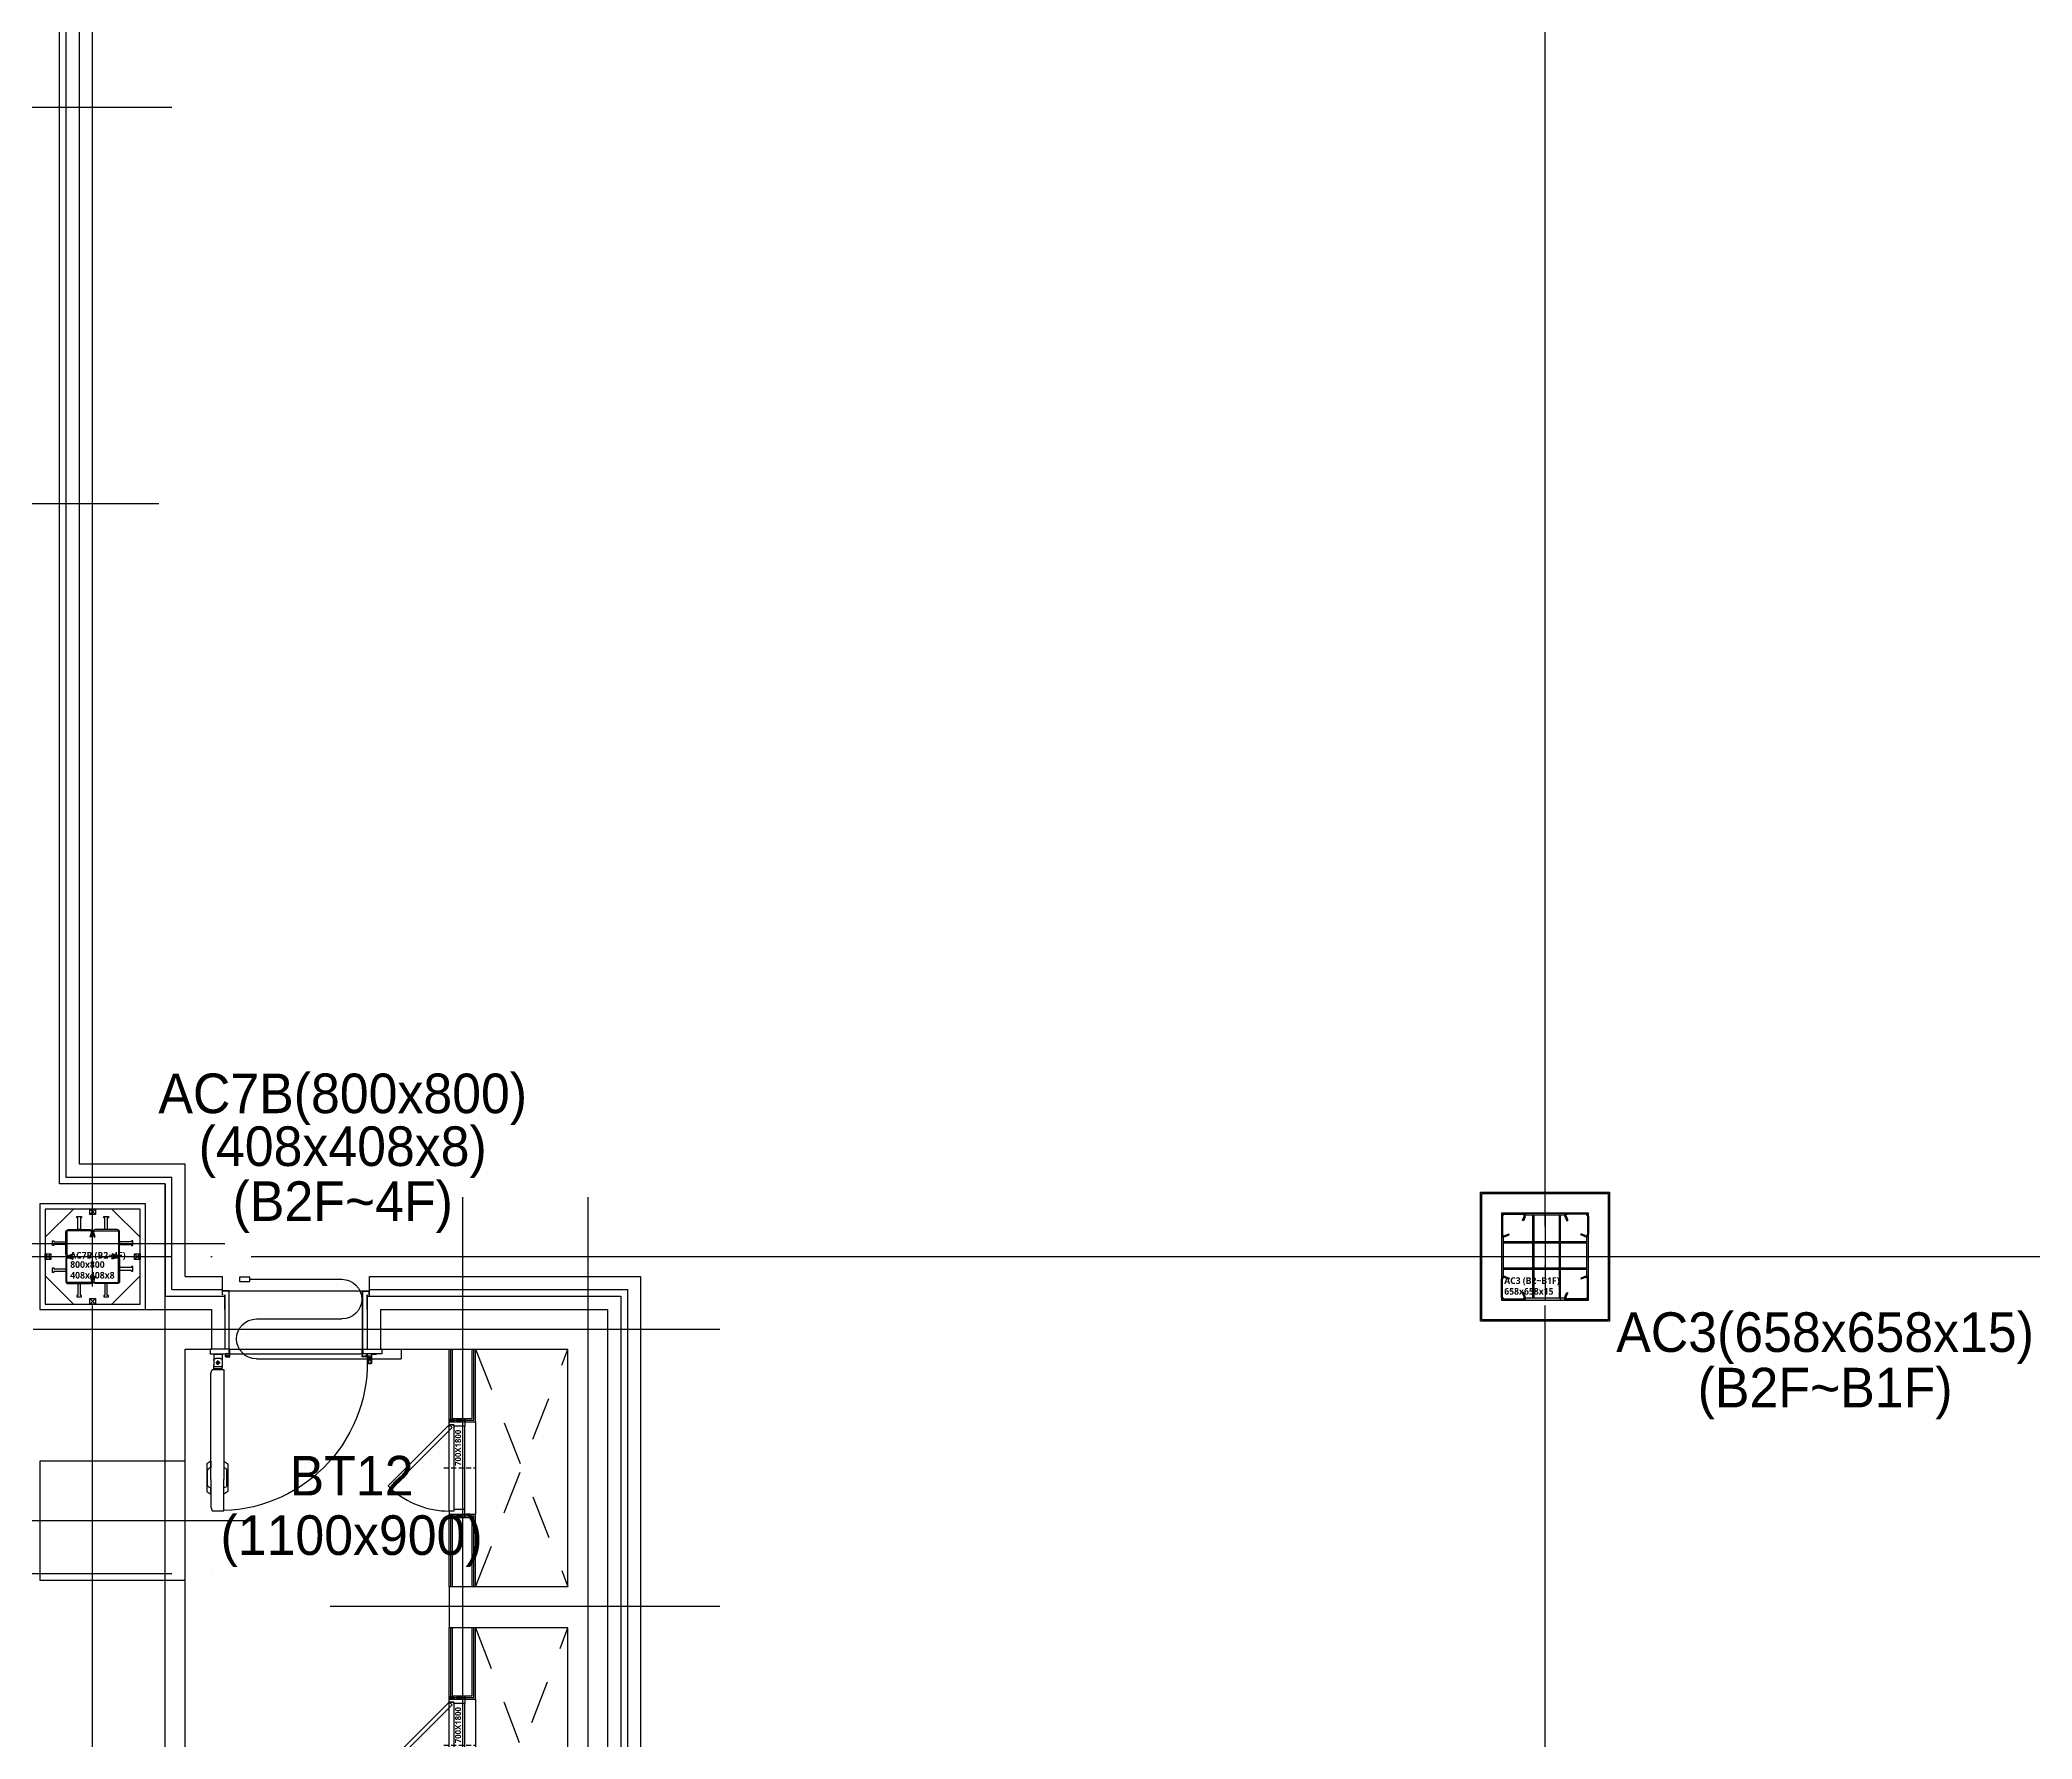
# Model space of a CAD drawing. Header units: millimetres. Extents: x -47382 to 204618, y -51045 to 127155.
# Drawn here: x 35600 to 50689, y 14717 to 27584 of the extents above; entities that cross this region are included whole.
import ezdxf
from ezdxf.enums import TextEntityAlignment as Align

# ---------------------------------------------------------------- set-up
doc = ezdxf.new("R2010")
doc.units = ezdxf.units.MM
doc.header["$LTSCALE"] = 300
doc.header["$MEASUREMENT"] = 0
for name, pattern in [('CEN', [62, 60, -1, 0, -1]), ('HID', [2, 1.1, -0.9]), ('HIDDEN2', [0.1875, 0.125, -0.0625])]:
    doc.linetypes.add(name, pattern=pattern)
doc.layers.get('0').update_dxf_attribs({"linetype": 'CONTINUOUS'})
doc.layers.get('Defpoints').update_dxf_attribs({"color": 153, "linetype": 'CONTINUOUS'})
doc.layers.add('A-ANNO-NPLT', color=129, linetype='CONTINUOUS', plot=False)
doc.layers.add('Defpoint', color=161, linetype='CONTINUOUS', plot=False)
for name, color, linetype in [('A-CEN', 1, 'CEN'), ('A-DOOR', 4, 'CONTINUOUS'), ('A-DOOR-JAMB', 4, 'CONTINUOUS'), ('A-DOOR-SILL', 8, 'CONTINUOUS'), ('A-DOOR-SWING', 8, 'CONTINUOUS'), ('A-FLOR-FLIN-TYP2', 8, 'CONTINUOUS'), ('A-FLOR-STRA-ETC', 7, 'CONTINUOUS'), ('A-FLOR-STRA-MAIN', 4, 'CONTINUOUS'), ('A-FLOR-STRA-SUB', 9, 'CONTINUOUS'), ('A-PS-HID', 5, 'HID'), ('A-ST-AXIS-CEN', 252, 'CEN'), ('A-ST-COL', 2, 'CONTINUOUS'), ('A-ST-CONC', 2, 'CONTINUOUS'), ('A-WALL-DRY1', 7, 'CONTINUOUS'), ('Bound', 9, 'CONTINUOUS'), ('갈바륨 V-115', 141, 'CONTINUOUS'), ('갈바륨 W-140', 71, 'CONTINUOUS'), ('방열도어', 75, 'CONTINUOUS'), ('저온단열', 160, 'CONTINUOUS'), ('충돌방지대 IN', 4, 'CONTINUOUS')]:
    doc.layers.add(name, color=color, linetype=linetype)
doc.layers.add('보조근', color=7, linetype='CONTINUOUS', lineweight=0)
doc.styles.add('SH_대대리576', font='NanumGothicBold.ttf')
doc.styles.add('SHP-나눔bo', font='')
doc.styles.add('돋움', font='')
doc.styles.get('SHP-나눔bo').set_extended_font_data('NanumGothic', bold=True)
doc.styles.get('돋움').set_extended_font_data('Dotum')

# ---------------------------------------------------------------- blocks, each defined once
blk = doc.blocks.new('방열3')
at = {"layer": '방열도어', "ltscale": 0.5}
for p, q in [((1864399, 896933), (1863701, 896933)), ((1863493, 896815, 0), (1863493, 896845, 0)), ((1863544, 896845, 0), (1863493, 896845, 0)), ((1863498, 896815, 0), (1863493, 896815, 0)), ((1863543, 896844, 0), (1863494, 896844, 0)), ((1863494, 896816, 0), (1863494, 896844, 0)), ((1863498, 896816, 0), (1863494, 896816, 0)), ((1863498, 896815, 0), (1863498, 896816, 0)), ((1863509, 896815, 0), (1863509, 896405, 0)), ((1863543, 896380, 0), (1863543, 896844, 0)), ((1863544, 896380, 0), (1863544, 896845, 0)), ((1864554, 896845, 0), (1863544, 896845, 0)), ((1864554, 896380, 0), (1864554, 896845, 0)), ((1864554, 896845, 0), (1864605, 896845, 0)), ((1864555, 896380, 0), (1864555, 896844, 0)), ((1864555, 896844, 0), (1864605, 896844, 0)), ((1864589, 896815, 0), (1864589, 896405, 0)), ((1864601, 896816, 0), (1864605, 896816, 0)), ((1864601, 896815, 0), (1864601, 896816, 0)), ((1864601, 896815, 0), (1864605, 896815, 0)), ((1864605, 896815, 0), (1864605, 896845, 0)), ((1864605, 896816, 0), (1864605, 896844, 0)), ((1864349, 896633), (1863701, 896633)), ((1863253, 896405, 0), (1863253, 896331, 0)), ((1864349, 896331), (1863253, 896331)), ((1863399, 896404, 0), (1863399, 896372, 0)), ((1863542, 896405, 0), (1863400, 896405, 0)), ((1863402, 896369, 0), (1863474, 896369, 0)), ((1863439, 896366, 0), (1863439, 896369, 0)), ((1863439, 896369, 0), (1863472, 896369, 0)), ((1863472, 896366, 0), (1863439, 896366, 0)), ((1863467, 896366, 0), (1863443, 896366, 0)), ((1863474, 896369, 0), (1863515, 896369, 0)), ((1863474, 896301, 0), (1863474, 896364, 0)), ((1863477, 896364, 0), (1863477, 896301, 0)), ((1863477, 896351, 0), (1863502, 896351, 0)), ((1863477, 896298, 0), (1863477, 896351, 0)), ((1863480, 896301, 0), (1863480, 896351, 0)), ((1863481, 896339, 0), (1863480, 896338, 0)), ((1863480, 896338, 0), (1863480, 896325, 0)), ((1863480, 896325, 0), (1863481, 896324, 0)), ((1863481, 896339, 0), (1863503, 896339, 0)), ((1863503, 896324, 0), (1863481, 896324, 0)), ((1863499, 896351, 0), (1863499, 896301, 0)), ((1863502, 896351, 0), (1863502, 896298, 0)), ((1863505, 896346, 0), (1863509, 896346, 0)), ((1863505, 896341, 0), (1863505, 896346, 0)), ((1863505, 896306, 0), (1863505, 896322, 0)), ((1863509, 896346, 0), (1863509, 896306, 0)), ((1863514, 896346, 0), (1863514, 896355, 0)), ((1863514, 896346, 0), (1863517, 896346, 0)), ((1863522, 896371, 0), (1863515, 896369, 0)), ((1863516, 896349, 0), (1863516, 896355, 0)), ((1863516, 896355, 0), (1863519, 896355, 0)), ((1863516, 896349, 0), (1863524, 896349, 0)), ((1863517, 896347, 0), (1863546, 896347, 0)), ((1863517, 896346, 0), (1863517, 896347, 0)), ((1863523, 896370, 0), (1863519, 896369, 0)), ((1863519, 896368, 0), (1863519, 896369, 0)), ((1863519, 896368, 0), (1863524, 896368, 0)), ((1863522, 896371, 0), (1863523, 896370, 0)), ((1863524, 896368, 0), (1863524, 896368, 0)), ((1863524, 896368, 0), (1863525, 896368, 0)), ((1863524, 896354, 0), (1863525, 896354, 0)), ((1863524, 896349, 0), (1863524, 896354, 0)), ((1863525, 896368, 0), (1863526, 896368, 0)), ((1863525, 896349, 0), (1863525, 896354, 0)), ((1863525, 896349, 0), (1863531, 896349, 0)), ((1863526, 896368, 0), (1863527, 896368, 0)), ((1863527, 896368, 0), (1863527, 896368, 0)), ((1863527, 896368, 0), (1863528, 896368, 0)), ((1863528, 896368, 0), (1863529, 896368, 0)), ((1863529, 896368, 0), (1863530, 896368, 0)), ((1863530, 896368, 0), (1863530, 896368, 0)), ((1863530, 896368, 0), (1863531, 896368, 0)), ((1863531, 896368, 0), (1863532, 896368, 0)), ((1863532, 896348, 0), (1863531, 896349, 0)), ((1863532, 896368, 0), (1863533, 896368, 0)), ((1863532, 896349, 0), (1863539, 896349, 0)), ((1863532, 896348, 0), (1863532, 896349, 0)), ((1863533, 896368, 0), (1863533, 896368, 0)), ((1863533, 896368, 0), (1863534, 896368, 0)), ((1863534, 896368, 0), (1863535, 896368, 0)), ((1863535, 896368, 0), (1863536, 896368, 0)), ((1863536, 896368, 0), (1863536, 896368, 0)), ((1863536, 896368, 0), (1863537, 896368, 0)), ((1863537, 896368, 0), (1863538, 896368, 0)), ((1863538, 896368, 0), (1863539, 896368, 0)), ((1863539, 896368, 0), (1863539, 896368, 0)), ((1863539, 896368, 0), (1863540, 896368, 0)), ((1863539, 896349, 0), (1863539, 896354, 0)), ((1863540, 896354, 0), (1863539, 896354, 0)), ((1863540, 896368, 0), (1863541, 896368, 0)), ((1863540, 896349, 0), (1863540, 896354, 0)), ((1863540, 896349, 0), (1863547, 896349, 0)), ((1863541, 896368, 0), (1863542, 896368, 0)), ((1863542, 896368, 0), (1863542, 896368, 0)), ((1863542, 896368, 0), (1863543, 896368, 0)), ((1863543, 896404, 0), (1863543, 896376, 0)), ((1863544, 896380, 0), (1863543, 896380, 0)), ((1863543, 896368, 0), (1863544, 896368, 0)), ((1864554, 896405, 0), (1863544, 896405, 0)), ((1863544, 896375, 0), (1863545, 896375, 0)), ((1864554, 896369, 0), (1863544, 896369, 0)), ((1863544, 896368, 0), (1863545, 896368, 0)), ((1863547, 896355, 0), (1863544, 896355, 0)), ((1863545, 896368, 0), (1863546, 896368, 0)), ((1863546, 896376, 0), (1863546, 896405, 0)), ((1863549, 896405, 0), (1863546, 896405, 0)), ((1863546, 896346, 0), (1863546, 896347, 0)), ((1863546, 896346, 0), (1863549, 896346, 0)), ((1863547, 896349, 0), (1863547, 896355, 0)), ((1863549, 896397, 0), (1863549, 896405, 0)), ((1863549, 896371, 0), (1863549, 896397, 0)), ((1863549, 896346, 0), (1863549, 896355, 0)), ((1864549, 896405, 0), (1864552, 896405, 0)), ((1864549, 896397, 0), (1864549, 896405, 0)), ((1864549, 896371, 0), (1864549, 896397, 0)), ((1864549, 896346, 0), (1864549, 896355, 0)), ((1864552, 896346, 0), (1864549, 896346, 0)), ((1864551, 896349, 0), (1864551, 896355, 0)), ((1864551, 896355, 0), (1864554, 896355, 0)), ((1864559, 896349, 0), (1864551, 896349, 0)), ((1864552, 896376, 0), (1864552, 896405, 0)), ((1864554, 896368, 0), (1864552, 896368, 0)), ((1864581, 896347, 0), (1864552, 896347, 0)), ((1864552, 896346, 0), (1864552, 896347, 0)), ((1864554, 896375, 0), (1864553, 896375, 0)), ((1864554, 896380, 0), (1864555, 896380, 0)), ((1864555, 896368, 0), (1864554, 896368, 0)), ((1864554, 896368, 0), (1864554, 896368, 0)), ((1864555, 896404, 0), (1864555, 896376, 0)), ((1864556, 896368, 0), (1864555, 896368, 0)), ((1864556, 896405, 0), (1864698, 896405, 0)), ((1864557, 896368, 0), (1864556, 896368, 0)), ((1864577, 896355, 0), (1864556, 896355, 0)), ((1864576, 896371, 0), (1864557, 896371, 0)), ((1864558, 896368, 0), (1864557, 896368, 0)), ((1864557, 896368, 0), (1864557, 896368, 0)), ((1864559, 896368, 0), (1864558, 896368, 0)), ((1864560, 896368, 0), (1864559, 896368, 0)), ((1864559, 896354, 0), (1864560, 896354, 0)), ((1864559, 896349, 0), (1864559, 896354, 0)), ((1864561, 896368, 0), (1864560, 896368, 0)), ((1864560, 896368, 0), (1864560, 896368, 0)), ((1864560, 896349, 0), (1864560, 896354, 0)), ((1864566, 896349, 0), (1864560, 896349, 0)), ((1864562, 896368, 0), (1864561, 896368, 0)), ((1864563, 896368, 0), (1864562, 896368, 0)), ((1864564, 896368, 0), (1864563, 896368, 0)), ((1864563, 896368, 0), (1864563, 896368, 0)), ((1864565, 896368, 0), (1864564, 896368, 0)), ((1864566, 896368, 0), (1864565, 896368, 0)), ((1864567, 896368, 0), (1864566, 896368, 0)), ((1864566, 896368, 0), (1864566, 896368, 0)), ((1864567, 896348, 0), (1864566, 896349, 0)), ((1864568, 896368, 0), (1864567, 896368, 0)), ((1864567, 896348, 0), (1864567, 896349, 0)), ((1864574, 896349, 0), (1864567, 896349, 0)), ((1864569, 896368, 0), (1864568, 896368, 0)), ((1864570, 896368, 0), (1864569, 896368, 0)), ((1864569, 896368, 0), (1864569, 896368, 0)), ((1864571, 896368, 0), (1864570, 896368, 0)), ((1864572, 896368, 0), (1864571, 896368, 0)), ((1864573, 896368, 0), (1864572, 896368, 0)), ((1864572, 896368, 0), (1864572, 896368, 0)), ((1864574, 896368, 0), (1864573, 896368, 0)), ((1864575, 896368, 0), (1864574, 896368, 0)), ((1864574, 896349, 0), (1864574, 896354, 0)), ((1864575, 896354, 0), (1864574, 896354, 0)), ((1864579, 896368, 0), (1864575, 896368, 0)), ((1864575, 896349, 0), (1864575, 896354, 0)), ((1864582, 896349, 0), (1864575, 896349, 0)), ((1864576, 896371, 0), (1864584, 896369, 0)), ((1864576, 896371, 0), (1864576, 896370, 0)), ((1864576, 896370, 0), (1864579, 896369, 0)), ((1864579, 896368, 0), (1864579, 896369, 0)), ((1864582, 896355, 0), (1864579, 896355, 0)), ((1864581, 896346, 0), (1864581, 896347, 0)), ((1864584, 896346, 0), (1864581, 896346, 0)), ((1864582, 896349, 0), (1864582, 896355, 0)), ((1864624, 896369, 0), (1864584, 896369, 0)), ((1864584, 896346, 0), (1864584, 896355, 0)), ((1864607, 896369, 0), (1864607, 896285, 0)), ((1864672, 896369, 0), (1864607, 896369, 0)), ((1864672, 896365, 0), (1864607, 896365, 0)), ((1864607, 896319, 0), (1864607, 896269, 0)), ((1864622, 896334, 0), (1864657, 896334, 0)), ((1864696, 896369, 0), (1864624, 896369, 0)), ((1864640, 896286, 0), (1864640, 896317, 0)), ((1864672, 896369, 0), (1864672, 896284, 0)), ((1864672, 896319, 0), (1864672, 896284, 0)), ((1864699, 896404, 0), (1864699, 896372, 0)), ((1863477, 896301, 0), (1863474, 896301, 0)), ((1863500, 896296, 0), (1863479, 896296, 0)), ((1863497, 896299, 0), (1863482, 896299, 0)), ((1863509, 896306, 0), (1863505, 896306, 0)), ((1864607, 896251, 0), (1864607, 896269, 0)), ((1864607, 896255, 0), (1864672, 896255, 0)), ((1864607, 896251, 0), (1864672, 896251, 0)), ((1864622, 896270, 0), (1864657, 896270, 0)), ((1864624, 896301, 0), (1864655, 896301, 0)), ((1864672, 896251, 0), (1864672, 896284, 0)), ((1864595, 895556, 0), (1864565, 895536, 0)), ((1864595, 895556, 0), (1864595, 895506, 0)), ((1864695, 895556, 0), (1864695, 895506, 0)), ((1864695, 895556, 0), (1864725, 895536, 0)), ((1864565, 895536, 0), (1864565, 895326, 0)), ((1864572, 895372, 0), (1864572, 895489, 0)), ((1864718, 895372, 0), (1864718, 895489, 0)), ((1864725, 895536, 0), (1864725, 895326, 0)), ((1864565, 895326, 0), (1864595, 895306, 0)), ((1864595, 895306, 0), (1864595, 895355, 0)), ((1864695, 895306, 0), (1864695, 895355, 0)), ((1864725, 895326, 0), (1864695, 895306, 0))]:
    blk.add_line(p, q, dxfattribs=at)
at = {"layer": '방열도어', "ltscale": 0.5, "elevation": 0}
blk.add_lwpolyline([(1864399, 896917), (1864399, 896950), (1864478, 896950), (1864478, 896917)], close=True, dxfattribs=at)
for points in [[(1864695, 895417), (1864695, 896221), (1864685, 896251), (1864595, 896251), (1864595, 895417)], [(1864695, 895417), (1864695, 895211), (1864685, 895181), (1864595, 895181), (1864595, 895417)]]:
    blk.add_lwpolyline(points, dxfattribs=at)
at = {"layer": '방열도어', "ltscale": 0.5}
for radius in [11, 5]:
    blk.add_circle((1864640, 896301, 0), radius, dxfattribs=at)
for centre, radius, start, end in [((1863701, 896783), 150, 90, 270), ((1864348, 896482), 151, 270.4551, 89.5449), ((1863400, 896404, 0), 1, 90, 180), ((1863402, 896372, 0), 3, 180, 270), ((1863472, 896364, 0), 5, 0, 90), ((1863472, 896364, 0), 2, 0, 90), ((1863474, 896369, 0), 0.3, 0, 180), ((1863503, 896341, 0), 2, 270, 0), ((1863503, 896322, 0), 2, 0, 90), ((1864631, 896303, 0), 1122, 176.6024, 268.1461), ((1863517, 896355, 0), 2.75, 16.8109, 180), ((1863519, 896356, 0), 0.423, 270, 16.8109), ((1863542, 896404, 0), 1, 0, 90), ((1863544, 896376, 0), 1, 180, 270), ((1863546, 896355, 0), 2.75, 0, 163.1891), ((1863544, 896356, 0), 0.423, 163.1891, 270), ((1863545, 896376, 0), 1, 270, 0), ((1863546, 896371, 0), 3, 270, 0), ((1863549, 896397, 0), 0.3, 90, 270), ((1864549, 896397, 0), 0.3, 270, 90), ((1864552, 896371, 0), 3, 180, 270), ((1864552, 896355, 0), 2.75, 16.8109, 180), ((1864553, 896376, 0), 1, 180, 270), ((1864562, 896362, 0), 10.1, 117.4061, 222.4039), ((1864555, 896353, 0), 2.5, 100.9036, 53.1301), ((1864554, 896376, 0), 1, 270, 0), ((1864554, 896356, 0), 0.423, 270, 16.8109), ((1864556, 896404, 0), 1, 90, 180), ((1864571, 896362, 0), 10.1, 317.5961, 62.5939), ((1864578, 896353, 0), 2.5, 126.8699, 79.0964), ((1864581, 896355, 0), 2.75, 0, 163.1891), ((1864579, 896356, 0), 0.423, 163.1891, 270), ((1864622, 896319, 0), 15, 90, 180), ((1864657, 896319, 0), 15, 0, 90), ((1864696, 896372, 0), 3, 270, 0), ((1864698, 896404, 0), 1, 0, 90), ((1863479, 896298, 0), 2, 180, 270), ((1863479, 896298, 0), 2, 180, 270), ((1863482, 896301, 0), 2, 180, 270), ((1863497, 896301, 0), 2, 270, 0), ((1863500, 896298, 0), 2, 270, 0), ((1864622, 896285, 0), 15, 180, 270), ((1864657, 896285, 0), 15, 270, 0), ((1864593, 895484, 0), 21.5, 85.0604, 168.2149), ((1864697, 895484, 0), 21.5, 11.7851, 94.9396), ((1864593, 895377, 0), 21.5, 191.7851, 274.9396), ((1864697, 895377, 0), 21.5, 265.0604, 348.2149)]:
    blk.add_arc(centre, radius, start, end, dxfattribs=at)
blk = doc.blocks.new('XR-평면도$0$8F-PLAN$0$arrow2')
at = {"color": 8}
blk.add_lwpolyline([(-0.002, 0.87), (0.738, 0), (-0.002, -0.87), (0.15, -1), (1, 0), (0.15, 1)], close=True, dxfattribs=at)
for points in [[(-0.002, 0.87), (0.15, 1), (0.738, 0), (1, 0)], [(0.738, 0), (1, 0), (-0.002, -0.87), (0.15, -1)]]:
    blk.add_solid(points, dxfattribs=at)
blk = doc.blocks.new('A$C0e376f74')
at = {"layer": 'A-ANNO-NPLT', "linetype": 'HIDDEN2'}
for p, q in [((525, 230), (525, -80)), ((-20, 140), (-20, 10)), ((0, 140), (-20, 140)), ((0, 120), (-20, 120)), ((0, 30), (-20, 30)), ((0, 10), (-20, 10)), ((-10, 140), (-10, 10)), ((0, 140), (0, 10)), ((1100, 140), (1120, 140)), ((1100, 140), (1100, 10)), ((1100, 120), (1120, 120)), ((1100, 30), (1120, 30)), ((1100, 10), (1120, 10)), ((1110, 140), (1110, 10)), ((1120, 140), (1120, 10))]:
    blk.add_line(p, q, dxfattribs=at)
at = {"layer": 'A-ANNO-NPLT', "linetype": 'ByBlock'}
blk.add_lwpolyline([(1067, 102), (33, 102), (33, 147), (1067, 147)], close=True, dxfattribs=at)
at = {"layer": 'A-DOOR', "linetype": 'ByBlock'}
blk.add_lwpolyline([(1067, 1181), (1067, 147), (1022, 147), (1022, 1181)], close=True, dxfattribs=at)
at = {"layer": 'A-DOOR-JAMB'}
for points in [[(0, 20), (0, 0), (30, 0), (30, 50), (45, 50), (45, 100), (30, 100), (30, 150), (0, 150), (0, 130)], [(1100, 20), (1100, 0), (1070, 0), (1070, 50), (1055, 50), (1055, 100), (1070, 100), (1070, 150), (1100, 150), (1100, 130)]]:
    blk.add_lwpolyline(points, dxfattribs=at)
at = {"layer": 'A-DOOR-SILL'}
for p, q in [((30, 150), (1070, 150)), ((1070, 0), (30, 0))]:
    blk.add_line(p, q, dxfattribs=at)
at = {"layer": 'A-DOOR-SWING'}
blk.add_arc((1107, 109), 1075, 94.5299, 177.8035, dxfattribs=at)
at = {"layer": 'A-ANNO-NPLT', "linetype": 'ByBlock', "style": 'SHP-나눔bo'}
blk.add_text('1100 X 2200', height=60, dxfattribs=at).set_placement((781, 16), align=Align.CENTER)
blk = doc.blocks.new('A$Ce0defec1')
at = {"layer": 'A-ANNO-NPLT', "linetype": 'HIDDEN2'}
for p, q in [((-120, 720), (-120, 700)), ((-120, 720), (0, 720)), ((-120, 710), (0, 710)), ((-120, 700), (0, 700)), ((-110, 720), (-110, 700)), ((-20, 720), (-20, 700)), ((0, 720), (0, 700)), ((-160, 350), (78, 350)), ((-120, 0), (-120, -20)), ((-120, 0), (0, 0)), ((-110, 0), (-110, -20)), ((-20, 0), (-20, -20)), ((0, 0), (0, -20)), ((-120, -10), (0, -10)), ((-120, -20), (0, -20))]:
    blk.add_line(p, q, dxfattribs=at)
at = {"layer": 'A-ANNO-NPLT', "linetype": 'ByBlock'}
blk.add_lwpolyline([(-120, 677), (-85, 677), (-85, 23), (-120, 23)], close=True, dxfattribs=at)
at = {"layer": 'A-DOOR', "linetype": 'ByBlock'}
for p, q in [((-582, 215), (-120, 677)), ((-561, 192), (-98, 655)), ((-120, 677), (-120, 700)), ((-120, 700), (0, 700)), ((-120, 677), (-98, 655)), ((-85, 677), (-120, 677)), ((-85, 665), (-85, 677)), ((0, 665), (-85, 665)), ((0, 700), (0, 665))]:
    blk.add_line(p, q, dxfattribs=at)
blk.add_lwpolyline([(-582, 215), (-561, 192)], dxfattribs=at)
at = {"layer": 'A-DOOR-JAMB'}
for p, q in [((-85, 23), (-120, 23)), ((-120, 23), (-120, 0)), ((-110, 0), (0, 0)), ((-85, 35), (-85, 23)), ((0, 35), (-85, 35)), ((0, 0), (0, 35))]:
    blk.add_line(p, q, dxfattribs=at)
at = {"layer": 'A-DOOR-SILL'}
blk.add_line((0, 18), (0, 665), dxfattribs=at)
at = {"layer": 'A-DOOR-SWING'}
blk.add_arc((-117, 691), 668, 228.3916, 269.7655, dxfattribs=at)
at = {"layer": 'A-ANNO-NPLT', "linetype": 'ByBlock', "style": 'SHP-나눔bo'}
blk.add_text('700X1800', height=45, rotation=90, dxfattribs=at).set_placement((-30, 502), align=Align.CENTER)
blk = doc.blocks.new('-26')
at = {"layer": 'A-CEN'}
for p, q in [((150, -850), (150, 11550)), ((2400, 11550), (2400, 5400)), ((3350, 11550), (3350, -850)), ((-850, 10550), (4350, 10550)), ((4350, 8450), (1400, 8450)), ((-850, 6350), (4350, 6350)), ((4350, 150), (-850, 150))]:
    blk.add_line(p, q, dxfattribs=at)
at = {"layer": 'A-FLOR-FLIN-TYP2'}
for p, q in [((2500, 9850), (2500, 9150)), ((2500, 7750), (2500, 7050))]:
    blk.add_line(p, q, dxfattribs=at)
at = {"layer": 'A-FLOR-STRA-ETC'}
blk.add_line((950, 4650), (950, 2760), dxfattribs=at)
at = {"layer": 'A-FLOR-STRA-ETC', "const_width": 75}
blk.add_lwpolyline([(950, 4688, -1), (950, 4613, -1)], format="xyb", close=True, dxfattribs=at)
at = {"layer": 'A-FLOR-STRA-ETC'}
blk.add_lwpolyline([(1968, 2760), (1029, 2502), (975, 2719), (975, 2261), (922, 2475), (82, 2218)], dxfattribs=at)
at = {"layer": 'A-FLOR-STRA-MAIN'}
for p, q in [((300, 4650), (1600, 4650)), ((1650, 4650), (1700, 4650)), ((300, 4380), (1600, 4380)), ((1650, 4380), (1700, 4380)), ((300, 4110), (1600, 4110)), ((1650, 4110), (1700, 4110)), ((300, 3840), (1600, 3840)), ((1650, 3840), (1700, 3840)), ((300, 3570), (1600, 3570)), ((1650, 3570), (1700, 3570)), ((300, 3300), (1600, 3300)), ((1650, 3300), (1700, 3300)), ((300, 3030), (1600, 3030)), ((1650, 3030), (1700, 3030)), ((300, 2760), (1600, 2760)), ((1650, 2760), (1700, 2760)), ((300, 2490), (975, 2490))]:
    blk.add_line(p, q, dxfattribs=at)
blk.add_lwpolyline([(1700, 4650), (1700, 2687)], dxfattribs=at)
at = {"layer": 'A-FLOR-STRA-SUB'}
blk.add_line((1650, 2673), (1650, 4750), dxfattribs=at)
blk.add_lwpolyline([(1600, 2659), (1600, 4750), (1650, 4750)], dxfattribs=at)
at = {"layer": 'A-FLOR-STRA-SUB', "color": 250}
for points in [[(400, 4650), (400, 4620), (1500, 4620), (1500, 4650)], [(400, 4380), (400, 4350), (1500, 4350), (1500, 4380)], [(400, 4110), (400, 4080), (1500, 4080), (1500, 4110)], [(400, 3840), (400, 3810), (1500, 3810), (1500, 3840)], [(400, 3570), (400, 3540), (1500, 3540), (1500, 3570)], [(400, 3300), (400, 3270), (1500, 3270), (1500, 3300)], [(400, 3030), (400, 3000), (1500, 3000), (1500, 3030)], [(400, 2760), (400, 2730), (1500, 2730), (1500, 2760)], [(400, 2490), (400, 2460), (975, 2460)]]:
    blk.add_lwpolyline(points, dxfattribs=at)
at = {"layer": 'A-PS-HID'}
for p, q in [((2500, 10400), (3200, 8600)), ((2500, 8600), (3200, 10400)), ((2500, 6450), (3200, 8290)), ((2500, 8290), (3200, 6450))]:
    blk.add_line(p, q, dxfattribs=at)
at = {"layer": 'A-ST-CONC'}
for p, q in [((0, 10700), (500, 10700)), ((500, 10700), (500, 10400)), ((1780, 10700, 0), (3500, 10700)), ((1780, 10700, 0), (1780, 10400, 0)), ((3500, 10700), (3500, 300)), ((300, 10400), (500, 10400)), ((300, 9550), (300, 10400)), ((1780, 10400, 0), (3200, 10400)), ((3200, 8600), (3200, 10400)), ((300, 6450), (300, 8650)), ((3200, 8600), (2300, 8600)), ((2300, 8600), (2300, 8290)), ((3200, 8290), (2300, 8290)), ((3200, 6450), (3200, 8290)), ((300, 6450), (440, 6450)), ((440, 6450), (440, 6250)), ((440, 6450), (440, 6250)), ((1560, 6450), (3200, 6450)), ((1560, 6450), (1560, 6250)), ((300, 6250), (440, 6250)), ((1560, 6250), (3200, 6250)), ((3200, 6250), (3200, 300)), ((300, 300), (300, 5550)), ((300, 300), (3200, 300))]:
    blk.add_line(p, q, dxfattribs=at)
at = {"layer": 'A-WALL-DRY1'}
for p, q in [((2300, 9850), (2300, 10400)), ((2312, 9862), (2312, 10400)), ((2325, 9875), (2325, 10400)), ((2475, 9875), (2475, 10400)), ((2488, 9862), (2488, 10400)), ((2500, 9850), (2500, 10400)), ((2300, 9850), (2500, 9850)), ((2312, 9862), (2488, 9862)), ((2325, 9875), (2475, 9875)), ((2300, 8600), (2300, 9150)), ((2300, 9150), (2500, 9150)), ((2312, 8600), (2312, 9138)), ((2312, 9138), (2488, 9138)), ((2325, 8600), (2325, 9125)), ((2325, 9125), (2475, 9125)), ((2475, 8600), (2475, 9125)), ((2488, 8600), (2488, 9138)), ((2500, 8600), (2500, 9150)), ((2300, 7750), (2300, 8290)), ((2312, 7762), (2312, 8290)), ((2325, 7775), (2325, 8290)), ((2475, 7775), (2475, 8290)), ((2488, 7762), (2488, 8290)), ((2500, 7750), (2500, 8290)), ((2300, 7750), (2500, 7750)), ((2312, 7762), (2488, 7762)), ((2325, 7775), (2475, 7775)), ((2300, 6450), (2300, 7050)), ((2500, 6450), (2500, 7050))]:
    blk.add_line(p, q, dxfattribs=at)
for points in [[(2300, 7050), (2500, 7050)], [(2312, 6450), (2312, 7037), (2488, 7037), (2488, 6450)], [(2325, 6450), (2325, 7025), (2475, 7025), (2475, 6450)]]:
    blk.add_lwpolyline(points, dxfattribs=at)
at = {"layer": 'A-DOOR'}
for p in [(2420, 9150), (2420, 7050)]:
    blk.add_blockref('A$Ce0defec1', p, dxfattribs=at)
at = {"layer": 'A-DOOR', "rotation": 180}
blk.add_blockref('A$C0e376f74', (1550, 6400), dxfattribs=at)
at = {"layer": 'A-FLOR-STRA-ETC', "extrusion": (0, 0, -1), "xscale": -166.9148302599861, "yscale": 167.8920954242349, "zscale": -166.9148302599861, "rotation": 89.99998299062128}
blk.add_blockref('XR-평면도$0$8F-PLAN$0$arrow2', (-950, 2927), dxfattribs=at)
blk = doc.blocks.new('AC3(b2~b1f)')
for points in [[(179, 658), (479, 658), (479, 643), (179, 643)], [(0, 479), (0, 179), (15, 179), (15, 479)], [(658, 179), (658, 479), (643, 479), (643, 179)], [(179, 0), (479, 0), (479, 15), (179, 15)]]:
    blk.add_hatch(color=9).paths.add_polyline_path(points)
for p, q in [((235, 640), (235, 18)), ((244, 640), (244, 18)), ((435, 640), (435, 18)), ((444, 640), (444, 0)), ((18, 443), (640, 443)), ((18, 434), (640, 434)), ((18, 244), (640, 244)), ((18, 235), (640, 235))]:
    blk.add_line(p, q)
at = {"color": 8, "linetype": 'Continuous'}
for points in [[(179, 658), (479, 658), (479, 643), (179, 643)], [(0, 479), (0, 179), (15, 179), (15, 479)], [(658, 179), (658, 479), (643, 479), (643, 179)], [(179, 0), (479, 0), (479, 15), (179, 15)]]:
    blk.add_lwpolyline(points, close=True, dxfattribs=at)
at = {"layer": 'A-ST-COL'}
for p, q in [((0, 638), (0, 499)), ((8, 638), (8, 499)), ((20, 658), (159, 658)), ((20, 650), (159, 650)), ((170, 634), (157, 603)), ((178, 631), (165, 600)), ((480, 631), (493, 600)), ((488, 634), (501, 603)), ((638, 658), (499, 658)), ((638, 650), (499, 650)), ((650, 638), (650, 499)), ((658, 638), (658, 499)), ((24, 488), (55, 501)), ((27, 480), (58, 493)), ((58, 493), (55, 501)), ((165, 600), (157, 603)), ((493, 600), (501, 603)), ((600, 493), (603, 501)), ((631, 480), (600, 493)), ((634, 488), (603, 501)), ((0, 20), (0, 159)), ((8, 20), (8, 159)), ((24, 170), (55, 157)), ((27, 178), (58, 165)), ((58, 165), (55, 157)), ((631, 178), (600, 165)), ((600, 165), (603, 157)), ((634, 170), (603, 157)), ((650, 20), (650, 159)), ((658, 20), (658, 159)), ((20, 8), (159, 8)), ((20, 0), (159, 0)), ((165, 58), (157, 55)), ((170, 24), (157, 55)), ((178, 27), (165, 58)), ((480, 27), (493, 58)), ((488, 24), (501, 55)), ((493, 58), (501, 55)), ((638, 8), (499, 8)), ((638, 0), (499, 0))]:
    blk.add_line(p, q, dxfattribs=at)
for centre, radius, start, end in [((20, 638), 20, 90, 180), ((20, 638), 12, 90, 180), ((159, 638), 20, 340, 90), ((159, 638), 12, 340, 90), ((499, 638), 20, 90, 200), ((499, 638), 12, 90, 200), ((638, 638), 20, 0, 90), ((638, 638), 12, 0, 90), ((20, 499), 20, 180, 290), ((20, 499), 12, 180, 290), ((638, 499), 20, 250, 0), ((638, 499), 12, 250, 0), ((20, 159), 20, 70, 180), ((20, 159), 12, 70, 180), ((638, 159), 20, 0, 110), ((638, 159), 12, 0, 110), ((20, 20), 20, 180, 270), ((20, 20), 12, 180, 270), ((159, 20), 20, 270, 20), ((159, 20), 12, 270, 20), ((499, 20), 20, 160, 270), ((499, 20), 12, 160, 270), ((638, 20), 20, 270, 0), ((638, 20), 12, 270, 0)]:
    blk.add_arc(centre, radius, start, end, dxfattribs=at)
at = {"layer": 'Bound', "color": 9, "linetype": 'Continuous'}
for p, q in [((658, 658), (0, 658)), ((0, 658), (0, 0)), ((658, 0), (658, 658)), ((0, 0), (658, 0))]:
    blk.add_line(p, q, dxfattribs=at)
at = {"layer": 'Defpoint'}
for p, q in [((329, 658), (329, 0)), ((0, 329), (658, 329))]:
    blk.add_line(p, q, dxfattribs=at)
at = {"layer": 'Defpoint', "linetype": 'Continuous', "style": 'SH_대대리576'}
for s, p in [('AC3 (B2~B1F)', (20, 147)), ('658x658x15', (20, 66))]:
    blk.add_text(s, height=50, dxfattribs=at).set_placement(p, align=Align.MIDDLE_LEFT)
blk = doc.blocks.new('xbar')
at = {"layer": 'Defpoints'}
blk.add_lwpolyline([(-21, 21), (21, 21), (21, -21), (-21, -21)], close=True, dxfattribs=at)
at = {"layer": '보조근'}
for p, q in [((-21, -21), (21, 21)), ((-21, 21), (21, -21))]:
    blk.add_line(p, q, dxfattribs=at)
blk = doc.blocks.new('AC7B(b2~b1f)')
for points in [[(760, 760), (40, 760), (40, 40), (760, 40)], [(288, 694), (280, 694), (280, 704), (315, 704), (315, 694), (307, 694), (307, 604), (288, 604)], [(492, 694), (484, 694), (484, 704), (519, 704), (519, 694), (511, 694), (511, 604), (492, 604)], [(106, 492), (106, 484), (96, 484), (96, 520), (106, 520), (106, 512), (196, 512), (196, 492)], [(694, 492), (694, 484), (704, 484), (704, 520), (694, 520), (694, 512), (604, 512), (604, 492)], [(106, 288), (106, 280), (96, 280), (96, 316), (106, 316), (106, 308), (196, 308), (196, 288)], [(694, 298), (694, 290), (704, 290), (704, 325), (694, 325), (694, 317), (604, 317), (604, 298)], [(288, 106), (280, 106), (280, 96), (315, 96), (315, 106), (307, 106), (307, 196), (288, 196)], [(492, 106), (484, 106), (484, 96), (519, 96), (519, 106), (511, 106), (511, 196), (492, 196)]]:
    blk.add_lwpolyline(points, close=True)
for points in [[(254, 760), (40, 546)], [(546, 760), (760, 546)], [(254, 40), (40, 254)], [(546, 40), (760, 254)]]:
    blk.add_lwpolyline(points)
at = {"layer": 'A-ST-COL'}
blk.add_lwpolyline([(800, 800), (0, 800), (0, 0), (800, 0)], close=True, dxfattribs=at)
for points in [[(216, 596, 0.414214), (204, 584), (204, 420, 0.520567), (220, 409), (251, 420), (254, 413), (223, 401, -0.520567), (196, 420), (196, 584, -0.414214), (216, 604), (380, 604, -0.520567), (399, 577), (387, 546), (380, 549), (391, 580, 0.520567), (380, 596)], [(584, 596, -0.414214), (596, 584), (596, 420, -0.520567), (580, 409), (549, 420), (546, 413), (577, 401, 0.520567), (604, 420), (604, 584, 0.414214), (584, 604), (420, 604, 0.520567), (401, 577), (412, 546), (420, 549), (409, 580, -0.520567), (420, 596)], [(216, 204, -0.414214), (204, 216), (204, 380, -0.520567), (220, 391), (251, 380), (254, 387), (223, 399, 0.520567), (196, 380), (196, 216, 0.414214), (216, 196), (380, 196, 0.520567), (399, 223), (387, 254), (380, 251), (391, 220, -0.520567), (380, 204)], [(584, 204, 0.414214), (596, 216), (596, 380, 0.520567), (580, 391), (549, 380), (546, 387), (577, 399, -0.520567), (604, 380), (604, 216, -0.414214), (584, 196), (420, 196, -0.520567), (401, 223), (412, 254), (420, 251), (409, 220, 0.520567), (420, 204)]]:
    blk.add_lwpolyline(points, format="xyb", close=True, dxfattribs=at)
at = {"layer": 'Defpoint'}
for p, q in [((400, 174), (400, 626)), ((174, 400), (626, 400))]:
    blk.add_line(p, q, dxfattribs=at)
at = {"layer": '보조근', "rotation": 89.99999999999937}
for p in [(400, 739), (61, 400), (739, 400), (400, 61)]:
    blk.add_blockref('xbar', p, dxfattribs=at)
at = {"layer": 'Defpoint', "linetype": 'Continuous', "style": 'SH_대대리576'}
for s, p in [('AC7B (B2~4F)', (230, 410)), ('800x800', (230, 340)), ('408x408x8', (230, 259))]:
    blk.add_text(s, height=50, dxfattribs=at).set_placement(p, align=Align.MIDDLE_LEFT)
blk = doc.blocks.new('ACT 지하2층구조평면도')
at = {"layer": 'A-ST-COL'}
blk.add_lwpolyline([(82982, 67866), (82982, 66966), (84082, 66966), (84082, 67866)], close=True, dxfattribs=at)
for name, p in [('AC7B(b2~b1f)', (82982, 69016)), ('AC3(b2~b1f)', (94053, 69087))]:
    blk.add_blockref(name, p)

msp = doc.modelspace()

# ---------------------------------------------------------------- linework, layer by layer
at = {"layer": 'A-CEN'}
for p, q in [((36500, 24071), (27100, 24071)), ((19000, 18471), (37200, 18471)), ((37200, 16371), (34800, 16371)), ((0, 15971), (37200, 15971))]:
    msp.add_line(p, q, dxfattribs=at)
at = {"layer": 'A-ST-AXIS-CEN'}
for p, q in [((36000, 0), (36000, 99371)), ((47000, 0), (47000, 99371)), ((36600, 27071), (0, 27071)), ((0, 18371), (142000, 18371))]:
    msp.add_line(p, q, dxfattribs=at)
at = {"layer": '갈바륨 V-115'}
for p, q in [((35800, 18971), (35800, 28892)), ((36600, 18971), (35800, 18971)), ((36600, 18121), (36600, 18971)), ((36600, 18121), (36984, 18121)), ((38096, 18121), (40050, 18121)), ((40050, 18121), (40050, 8021)), ((37000, 17971), (37000, 18081)), ((38080, 17971), (38080, 18081))]:
    msp.add_line(p, q, dxfattribs=at)
at = {"layer": '갈바륨 W-140'}
msp.add_lwpolyline([(46511, 18860), (47489, 18860), (47489, 17882), (46511, 17882)], close=True, dxfattribs=at)
at = {"layer": '저온단열'}
for p, q in [((35750, 18921), (35750, 28942)), ((36550, 18921), (35750, 18921)), ((36550, 18921), (36550, 18071)), ((36550, 18071), (36550, 18921)), ((36550, 18071), (37000, 18071)), ((38080, 18071), (40000, 18071)), ((40000, 18071), (40000, 7971))]:
    msp.add_line(p, q, dxfattribs=at)
msp.add_lwpolyline([(46521, 18850), (47479, 18850), (47479, 17892), (46521, 17892)], close=True, dxfattribs=at)
at = {"layer": '충돌방지대 IN'}
for p, q in [((35900, 19071), (35900, 28792)), ((36700, 19071), (35900, 19071)), ((36700, 18221), (36700, 19071)), ((36700, 18221), (36984, 18221)), ((36984, 18081), (36984, 18221)), ((38096, 18221), (40150, 18221)), ((38096, 18071), (38096, 18221)), ((40150, 18221), (40150, 8121))]:
    msp.add_line(p, q, dxfattribs=at)

# ---------------------------------------------------------------- block references
for name, p in [('ACT 지하2층구조평면도', (-47382, -51045)), ('-26', (36400, 7271))]:
    msp.add_blockref(name, p)
at = {"layer": '방열도어', "xscale": -1}
msp.add_blockref('방열3', (1901589, -878734), dxfattribs=at)

# ---------------------------------------------------------------- texts
at = {"layer": 'Defpoints', "linetype": 'Continuous', "style": '돋움'}
for s, p in [('AC7B(800x800)', (37894, 19367)), ('(408x408x8)', (37894, 18967)), ('(B2F~4F)', (37894, 18551)), ('AC3(658x658x15)', (49121, 17559)), ('(B2F~B1F)', (49121, 17139)), ('BT12', (37961, 16472)), ('(1100x900)', (37961, 16022))]:
    msp.add_text(s, height=300, dxfattribs=at).set_placement(p, align=Align.BOTTOM_CENTER)

doc.saveas('drawing.dxf')
